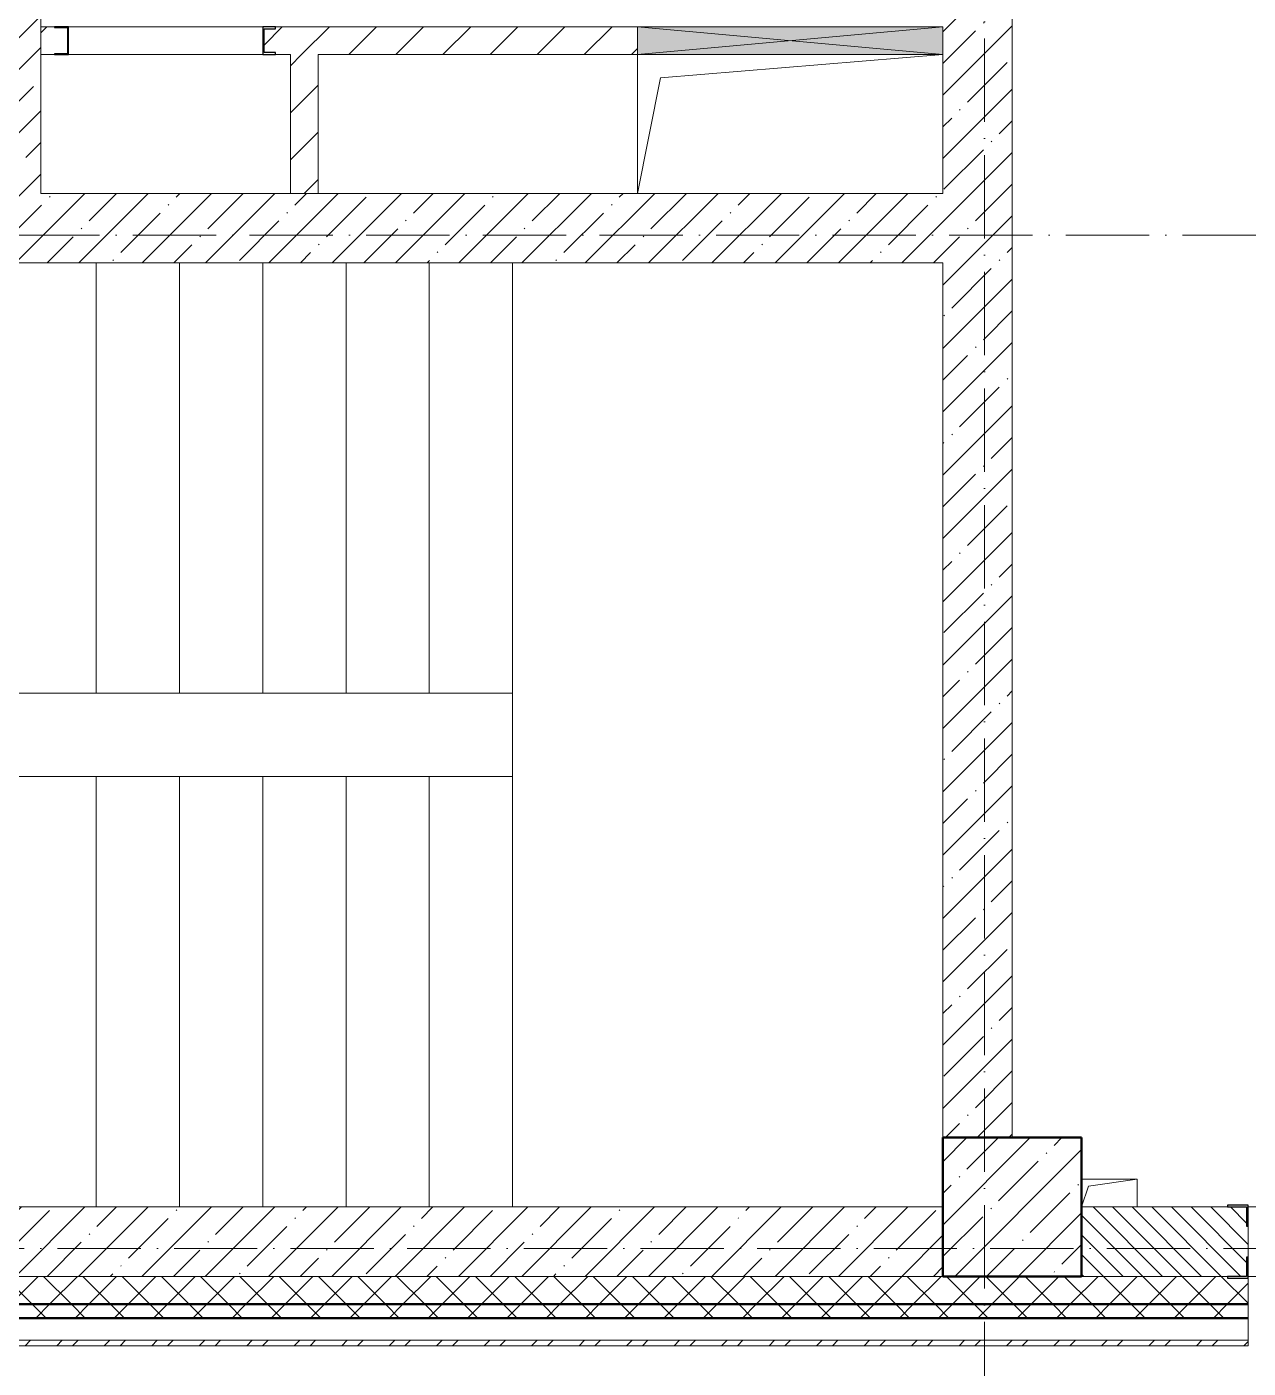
# Model space of a CAD drawing. Header units: millimetres. Extents: x 2294 to 908349, y -83289 to 219220.
# Drawn here: x 167584 to 171984, y 3776 to 8606 of the extents above; entities that cross this region are included whole.
import ezdxf

# ---------------------------------------------------------------- set-up
doc = ezdxf.new("R2010")
doc.units = ezdxf.units.MM
doc.linetypes.add('50_200_ШТРИХ_1Т_ш5_п1_п1_', pattern=[700, 500, -100, 0, -100])
for name, color, linetype, lineweight in [('A-DETL-GENF-OTLN', 7, 'Continuous', 9), ('A-FLOR-____-OTLN', 7, 'Continuous', 9), ('A-GENM-____-MCUT', 7, 'Continuous', 25), ('A-GENM-____-OTLN', 7, 'Continuous', 9), ('A-GENM-____-OTLN-1', 7, 'Continuous', 25), ('A-GLAZ-____-OTLN', 7, 'Continuous', 9), ('A-WALL-____-MCUT-1', 7, 'Continuous', 9), ('A-WALL-____-MCUT-2', 7, 'Continuous', 50), ('A-WALL-____-MCUT-3', 7, 'Continuous', 9), ('A-WALL-____-OTLN', 7, 'Continuous', 9), ('A-WALL-____-PATT-1', 7, 'Continuous', 9), ('A-WALL-FNSH-MCUT-1', 7, 'Continuous', 9), ('I-WALL-____-OTLN', 7, 'Continuous', 9), ('S-COLS-____-MCUT', 7, 'Continuous', 50), ('S-COLS-____-OTLN', 7, 'Continuous', 9), ('S-GRID-____-OTLN-1', 7, '50_200_ШТРИХ_1Т_ш5_п1_п1_', 9), ('S-STRS-____-OTLN-1', 7, 'Continuous', 9)]:
    doc.layers.add(name, color=color, linetype=linetype, lineweight=lineweight)
pattern_1 = [(45, (165583.5, 6025.28), (-114.0493, 114.0493), []), (45, (165697.56, 6025.28), (-114.0493, 114.0493), [201.612, -40.322, 3.353, -36.97])]
pattern_2 = [(45, (165583.51, 6025.28), (-70.71068, 70.71068), []), (135, (165583.51, 6025.28), (-70.71068, -70.71068), [])]
pattern_3 = [(45, (165583.51, 6025.28), (-84.8528, 84.8528), [])]

# ---------------------------------------------------------------- blocks, each defined once
blk = doc.blocks.new('3osi')
at = {"layer": 'S-GRID-____-OTLN-1', "color": 251, "ltscale": 0.6, "true_color": 0x636466}
for p, q in [((171033.5, 1542.7), (171033.5, 55906.2)), ((269510, 7856.3), (160914.7, 7856.3)), ((269657.9, 4206.3), (160914.7, 4206.3))]:
    blk.add_line(p, q, dxfattribs=at)
blk = doc.blocks.new('BSC_Колонна _Прямоугольная - 500х500-V103-АР1_План отверстий 3 этажа в осях 1-64_А-ГГ')
at = {"layer": 'S-COLS-____-OTLN'}
h = blk.add_hatch(dxfattribs=at)
h.set_pattern_fill('FP_126', color=256, style=0, pattern_type=2)
h.set_pattern_definition([(45, (-5550, 1668.96), (-114.0493, 114.0493), []), (45, (-5435.95, 1668.96), (-114.0493, 114.0493), [201.613, -40.323, 3.353, -36.97])])
h.paths.add_polyline_path([(-250, -250), (250, -250), (250, 250), (-250, 250)], flags=0)
at = {"layer": 'S-COLS-____-MCUT'}
for p, q in [((250, 250), (-250, 250)), ((-250, 250), (-250, -250)), ((250, -250), (250, 250)), ((-250, -250), (250, -250))]:
    blk.add_line(p, q, dxfattribs=at)
blk = doc.blocks.new('Фахверк_СКБ_Уголок - 250_2700-27497298-АР1_План отверстий 3 этажа в осях 1-64_А-ГГ')
at = {"layer": 'A-GENM-____-MCUT'}
for p, q in [((200, 181), (125, 181)), ((125, 181), (125, 106)), ((131, 106), (131, 175)), ((131, 175), (200, 175)), ((200, 175), (200, 181)), ((125, 106), (131, 106)), ((131, -6), (125, -6)), ((125, -6), (125, -81)), ((131, -75), (131, -6)), ((125, -81), (200, -81)), ((200, -75), (131, -75)), ((200, -81), (200, -75))]:
    blk.add_line(p, q, dxfattribs=at)
blk = doc.blocks.new('154_Фахверк_СКБ_Швеллер - Тип_100_3960_зеркало-28515619-АР1_План отверстий 3 этажа в осях 1-64_А-ГГ')
at = {"layer": 'A-GENM-____-MCUT'}
for p, q in [((175, 50), (125, 50)), ((125, 50), (125, -50)), ((175, 47), (175, 50)), ((128, 47), (175, 47)), ((128, -47), (128, 47)), ((175, -47), (128, -47)), ((175, -50), (175, -47)), ((125, -50), (175, -50))]:
    blk.add_line(p, q, dxfattribs=at)
blk = doc.blocks.new('154_Стойка_СКБ_Швеллер - СМ-2180_100-28318692-АР1_План отверстий 3 этажа в осях 1-64_А-ГГ')
at = {"layer": 'A-GENM-____-MCUT'}
for p, q in [((171, 50), (125, 50)), ((125, 50), (125, -50)), ((171, 42.4), (171, 50)), ((129.5, 42.4), (171, 42.4)), ((129.5, -42.4), (129.5, 42.4)), ((171, -42.4), (129.5, -42.4)), ((171, -50), (171, -42.4)), ((125, -50), (171, -50))]:
    blk.add_line(p, q, dxfattribs=at)
blk = doc.blocks.new('AR_Отверстие прямоугольное _в плите_ - AR_Отверстие прямоугольное _в плите_-30510746-АР1_План отверстий 3 этажа в осях 1-64_А-ГГ')
at = {"layer": 'A-GENM-____-OTLN'}
for p, q in [((100, 50), (-100, 50)), ((-75, 25), (100, 50)), ((100, -50), (100, 50)), ((-100, -50), (-75, 25))]:
    blk.add_line(p, q, dxfattribs=at)
blk = doc.blocks.new('AR_Отверстие прямоугольное _в плите_ - AR_Отверстие прямоугольное _в плите_-V211-АР1_План отверстий 3 этажа в осях 1-64_А-ГГ')
at = {"layer": 'A-GENM-____-OTLN'}
for p, q in [((-550, 250), (-550, -250)), ((-466.7, 166.7), (550, 250)), ((-550, -250), (-466.7, 166.7))]:
    blk.add_line(p, q, dxfattribs=at)
blk = doc.blocks.new('AR_Отверстие прямоугольное _в стене_ - AR_Отверстие прямоугольное _в стене__ОВ-36916333-АР1_План отверстий 3 этажа в осях 1-64_А-ГГ')
at = {"layer": 'A-GLAZ-____-OTLN'}
blk.add_hatch(color=256, dxfattribs=at).paths.add_polyline_path([(-90.5, -50), (550, -50), (550, 50), (-550, 50), (-550, -50)], flags=0)
at = {"layer": 'A-DETL-GENF-OTLN'}
for p, q in [((-550, -50), (-550, 50)), ((-550, 50), (550, 50)), ((550, 50), (-550, -50)), ((-550, 50), (550, -50)), ((550, 50), (-550, 50)), ((-550, 50), (-550, -50)), ((550, 50), (550, -50)), ((550, -50), (550, 50)), ((550, -50), (-550, -50)), ((-550, -50), (550, -50))]:
    blk.add_line(p, q, dxfattribs=at)
blk = doc.blocks.new('3floor')
at = {"layer": 'A-WALL-____-PATT-1'}
h = blk.add_hatch(dxfattribs=at)
h.set_pattern_fill('FP_38', color=256, style=0, pattern_type=2)
h.set_pattern_definition(pattern_1)
h.paths.add_polyline_path([(171133.5, 8006.3), (171133.5, 11606.3), (170883.5, 11606.3), (170883.5, 8006.3)], flags=0)
h = blk.add_hatch(dxfattribs=at)
h.set_pattern_fill('FP_38', color=256, style=0, pattern_type=2)
h.set_pattern_definition(pattern_1)
h.paths.add_polyline_path([(167383.5, 8006.3), (167633.5, 8006.3), (167633.5, 9056.3), (167383.5, 9056.3), (167383.5, 8479.4)], flags=0)
h.paths.add_polyline_path([(167633.5, 10406.3), (167633.5, 10706.3), (167383.5, 10706.3), (167383.5, 10406.3)], flags=0)
h = blk.add_hatch(dxfattribs=at)
h.set_pattern_fill('FP_4', color=256, style=0, pattern_type=2)
h.set_pattern_definition(pattern_3)
h.paths.add_polyline_path([(168533.5, 8506.3), (169783.5, 8506.3), (169783.5, 8606.3), (168479.5, 8606.3), (168479.5, 8598.7), (168438, 8598.7), (168438, 8513.9), (168479.5, 8513.9), (168479.5, 8506.3)], flags=0)
h.paths.add_polyline_path([(167633.5, 8506.3), (167683.5, 8506.3), (167683.5, 8509.3), (167730.5, 8509.3), (167730.5, 8603.3), (167683.5, 8603.3), (167683.5, 8606.3), (167633.5, 8606.3), (167633.5, 8509.3)], flags=0)
h = blk.add_hatch(dxfattribs=at)
h.set_pattern_fill('FP_4', color=256, style=0, pattern_type=2)
h.set_pattern_definition(pattern_3)
h.paths.add_polyline_path([(168633.5, 8006.3), (168633.5, 8506.3), (168533.5, 8506.3), (168533.5, 8006.3)], flags=0)
h = blk.add_hatch(dxfattribs=at)
h.set_pattern_fill('FP_38', color=256, style=0, pattern_type=2)
h.set_pattern_definition(pattern_1)
h.paths.add_polyline_path([(170883.5, 7756.3), (171133.5, 7756.3), (171133.5, 8006.3), (165683.5, 8006.3), (165683.5, 7756.3), (169104.8, 7756.3)], flags=0)
h = blk.add_hatch(dxfattribs=at)
h.set_pattern_fill('FP_38', color=256, style=0, pattern_type=2)
h.set_pattern_definition(pattern_1)
h.paths.add_polyline_path([(171133.5, 4606.3), (171133.5, 7756.3), (170883.5, 7756.3), (170883.5, 4606.3)], flags=0)
h = blk.add_hatch(dxfattribs=at)
h.set_pattern_fill('FP_38', color=256, style=0, pattern_type=2)
h.set_pattern_definition(pattern_1)
h.paths.add_polyline_path([(170883.5, 4106.3), (170883.5, 4356.3), (163383.5, 4356.3), (163383.5, 4106.3), (170872.2, 4106.3)], flags=0)
h = blk.add_hatch(dxfattribs=at)
h.set_pattern_fill('FP_6', color=256, style=0, pattern_type=2)
h.set_pattern_definition([(135, (165583.507, 6025.276), (-35.35534, -35.35534), [])])
h.paths.add_polyline_path([(175983.5, 4106.3), (175983.5, 4356.3), (172989.5, 4356.3), (172989.5, 4287.3), (172983.5, 4287.3), (172983.5, 4175.3), (172989.5, 4175.3), (172989.5, 4106.3), (174407.2, 4106.3)], flags=0)
h.paths.add_polyline_path([(171756, 4106.3), (171977.5, 4106.3), (171977.5, 4175.3), (171983.5, 4175.3), (171983.5, 4287.3), (171977.5, 4287.3), (171977.5, 4356.3), (171383.5, 4356.3), (171383.5, 4106.3)], flags=0)
h = blk.add_hatch(dxfattribs=at)
h.set_pattern_fill('FP_1', color=256, style=0, pattern_type=2)
h.set_pattern_definition(pattern_2)
h.paths.add_polyline_path([(266333.5, 4006.3), (266833.5, 4006.3), (266833.5, 4106.3), (257808.5, 4106.3), (257808.5, 4100.3), (257733.5, 4100.3), (257733.5, 4006.3), (266315.3, 4006.3)], flags=0)
h.paths.add_polyline_path([(254826.8, 4006.3), (255933.5, 4006.3), (255933.5, 4100.3), (255858.5, 4100.3), (255858.5, 4106.3), (247983.5, 4106.3), (247983.5, 4006.3), (254583.5, 4006.3)], flags=0)
h.paths.add_polyline_path([(246983.5, 4006.3), (246983.5, 4106.3), (245858.5, 4106.3), (245858.5, 4100.3), (245783.5, 4100.3), (245783.5, 4006.3), (246873.2, 4006.3)], flags=0)
h.paths.add_polyline_path([(243983.5, 4006.3), (243983.5, 4100.3), (243908.5, 4100.3), (243908.5, 4106.3), (242858.5, 4106.3), (242858.5, 4100.3), (242783.5, 4100.3), (242783.5, 4006.3), (243338.3, 4006.3)], flags=0)
h.paths.add_polyline_path([(240983.5, 4006.3), (240983.5, 4106.3), (239858.5, 4106.3), (239858.5, 4100.3), (239783.5, 4100.3), (239783.5, 4006.3), (239858.5, 4006.3)], flags=0)
h.paths.add_polyline_path([(236583.5, 4006.3), (237983.5, 4006.3), (237983.5, 4106.3), (236658.5, 4106.3), (236658.5, 4100.3), (236583.5, 4100.3)], flags=0)
h.paths.add_polyline_path([(234500.9, 4006.3), (234783.5, 4006.3), (234783.5, 4100.3), (234708.5, 4100.3), (234708.5, 4106.3), (233658.5, 4106.3), (233658.5, 4100.3), (233583.5, 4100.3), (233583.5, 4006.3), (233617.2, 4006.3)], flags=0)
h.paths.add_polyline_path([(231783.5, 4006.3), (231783.5, 4106.3), (230658.5, 4106.3), (230658.5, 4100.3), (230583.5, 4100.3), (230583.5, 4006.3), (230658.5, 4006.3)], flags=0)
h.paths.add_polyline_path([(228433.5, 4006.3), (228783.5, 4006.3), (228783.5, 4100.3), (228708.5, 4100.3), (228708.5, 4106.3), (227658.5, 4106.3), (227658.5, 4100.3), (227583.5, 4100.3), (227583.5, 4006.3), (228314.8, 4006.3)], flags=0)
h.paths.add_polyline_path([(225783.5, 4006.3), (225783.5, 4100.3), (225708.5, 4100.3), (225708.5, 4106.3), (224658.5, 4106.3), (224658.5, 4100.3), (224583.5, 4100.3), (224583.5, 4006.3), (225663.6, 4006.3)], flags=0)
h.paths.add_polyline_path([(222783.5, 4006.3), (222783.5, 4100.3), (222708.5, 4100.3), (222708.5, 4106.3), (221658.5, 4106.3), (221658.5, 4100.3), (221583.5, 4100.3), (221583.5, 4006.3), (222128.7, 4006.3)], flags=0)
h.paths.add_polyline_path([(218593.8, 4006.3), (219783.5, 4006.3), (219783.5, 4100.3), (219708.5, 4100.3), (219708.5, 4106.3), (218658.5, 4106.3), (218658.5, 4100.3), (218583.5, 4100.3), (218583.5, 4006.3), (218589.5, 4006.3)], flags=0)
h.paths.add_polyline_path([(215583.5, 4006.3), (216783.5, 4006.3), (216783.5, 4100.3), (216708.5, 4100.3), (216708.5, 4106.3), (215658.5, 4106.3), (215658.5, 4100.3), (215583.5, 4100.3)], flags=0)
h.paths.add_polyline_path([(210640.2, 4006.3), (210783.5, 4006.3), (210783.5, 4100.3), (210708.5, 4100.3), (210708.5, 4106.3), (209658.5, 4106.3), (209658.5, 4100.3), (209583.5, 4100.3), (209583.5, 4006.3), (210433.5, 4006.3)], flags=0)
h.paths.add_polyline_path([(207783.5, 4006.3), (207783.5, 4100.3), (207708.5, 4100.3), (207708.5, 4106.3), (206658.5, 4106.3), (206658.5, 4100.3), (206583.5, 4100.3), (206583.5, 4006.3), (207777.5, 4006.3)], flags=0)
h.paths.add_polyline_path([(204454, 4006.3), (204783.5, 4006.3), (204783.5, 4100.3), (204708.5, 4101), (204708.5, 4106.3), (203383.5, 4106.3), (203383.5, 4006.3)], flags=0)
h.paths.add_polyline_path([(200919.1, 4006.3), (201583.5, 4006.3), (201583.5, 4100.3), (201508.5, 4100.3), (201508.5, 4106.3), (200383.5, 4106.3), (200383.5, 4006.3)], flags=0)
h.paths.add_polyline_path([(198583.5, 4006.3), (198583.5, 4100.3), (198508.5, 4100.3), (198508.5, 4106.3), (197458.5, 4106.3), (197458.5, 4100.3), (197383.5, 4100.3), (197384.2, 4006.3), (198577.5, 4006.3)], flags=0)
h.paths.add_polyline_path([(195583.5, 4006.3), (195583.5, 4100.3), (195508.5, 4100.3), (195508.5, 4106.3), (194383.5, 4106.3), (194383.5, 4006.3), (194733, 4006.3)], flags=0)
h.paths.add_polyline_path([(192583.5, 4006.3), (192583.5, 4100.3), (192508.5, 4100.3), (192508.5, 4106.3), (191383.5, 4106.3), (191383.5, 4006.3), (192081.8, 4006.3)], flags=0)
h.paths.add_polyline_path([(189583.5, 4006.3), (189583.5, 4100.3), (189508.5, 4100.3), (189508.5, 4106.3), (188458.5, 4106.3), (188458.5, 4100.3), (188383.5, 4100.3), (188383.5, 4006.3), (188546.9, 4006.3)], flags=0)
h.paths.add_polyline_path([(179709.5, 4006.3), (180583.5, 4006.3), (180583.5, 4100.3), (180508.5, 4100.3), (180508.5, 4106.3), (179458.5, 4106.3), (179458.5, 4100.3), (179383.5, 4100.3), (179383.5, 4006.3)], flags=0)
h.paths.add_polyline_path([(177942.1, 4006.3), (178383.5, 4006.3), (178383.5, 4100.3), (178308.5, 4100.3), (178308.5, 4106.3), (173058.5, 4106.3), (173058.5, 4100.3), (172983.5, 4100.3), (172983.5, 4006.3), (176483.5, 4006.3)], flags=0)
h.paths.add_polyline_path([(170872.2, 4006.3), (171983.5, 4006.3), (171983.5, 4100.3), (171908.5, 4100.3), (171908.5, 4106.3), (163133.5, 4106.3), (163133.5, 4006.3), (169104.8, 4006.3)], flags=0)
h = blk.add_hatch(dxfattribs=at)
h.set_pattern_fill('FP_1', color=256, style=0, pattern_type=2)
h.set_pattern_definition(pattern_2)
h.paths.add_polyline_path([(266833.5, 3956.3), (266933.5, 3956.3), (266933.5, 4006.3), (257733.5, 4006.3), (257733.5, 3956.3), (266315.3, 3956.3)], flags=0)
h.paths.add_polyline_path([(254826.8, 3956.3), (255933.5, 3956.3), (255933.5, 4006.3), (247983.5, 4006.3), (247983.5, 3956.3), (253943, 3956.3)], flags=0)
h.paths.add_polyline_path([(246873.2, 3956.3), (246983.5, 3956.3), (246983.5, 4006.3), (245783.5, 4006.3), (245783.5, 3956.3), (245989.5, 3956.3)], flags=0)
h.paths.add_polyline_path([(242783.5, 3956.3), (243983.5, 3956.3), (243983.5, 4006.3), (242783.5, 4006.3)], flags=0)
h.paths.add_polyline_path([(239803.3, 3956.3), (240983.5, 3956.3), (240983.5, 4006.3), (239783.5, 4006.3), (239783.5, 3956.3)], flags=0)
h.paths.add_polyline_path([(237983.5, 3956.3), (237983.5, 4006.3), (236583.5, 4006.3), (236583.5, 3956.3), (237152.1, 3956.3)], flags=0)
h.paths.add_polyline_path([(234783.5, 3956.3), (234783.5, 4006.3), (233583.5, 4006.3), (233583.5, 3956.3), (234500.9, 3956.3)], flags=0)
h.paths.add_polyline_path([(231783.5, 3956.3), (231783.5, 4006.3), (230583.5, 4006.3), (230583.5, 3956.3)], flags=0)
h.paths.add_polyline_path([(228783.5, 3956.3), (228783.5, 4006.3), (227583.5, 4006.3), (227583.5, 3956.3), (228314.8, 3956.3)], flags=0)
h.paths.add_polyline_path([(224583.5, 3956.3), (225783.5, 3956.3), (225783.5, 4006.3), (224583.5, 4006.3)], flags=0)
h.paths.add_polyline_path([(221583.5, 3956.3), (222783.5, 3956.3), (222783.5, 4006.3), (221583.5, 4006.3)], flags=0)
h.paths.add_polyline_path([(218593.8, 3956.3), (219783.5, 3956.3), (219783.5, 4006.3), (218583.5, 4006.3), (218583.5, 3956.3)], flags=0)
h.paths.add_polyline_path([(216783.5, 3956.3), (216783.5, 4006.3), (215583.5, 4006.3), (215583.5, 3956.3), (215942.6, 3956.3)], flags=0)
h.paths.add_polyline_path([(210640.2, 3956.3), (210783.5, 3956.3), (210783.5, 4006.3), (209583.5, 4006.3), (209583.5, 3956.3), (209756.4, 3956.3)], flags=0)
h.paths.add_polyline_path([(207783.5, 3956.3), (207783.5, 4006.3), (206583.5, 4006.3), (206583.5, 3956.3), (207105.2, 3956.3)], flags=0)
h.paths.add_polyline_path([(204454, 3956.3), (204783.5, 3956.3), (204783.5, 4006.3), (203383.5, 4006.3), (203383.5, 3956.3)], flags=0)
h.paths.add_polyline_path([(201583.5, 3956.3), (201583.5, 4006.3), (200383.5, 4006.3), (200383.5, 3956.3), (200919.1, 3956.3)], flags=0)
h.paths.add_polyline_path([(198583.5, 3956.3), (198583.5, 4006.3), (197383.5, 4006.3), (197384.2, 3956.3)], flags=0)
h.paths.add_polyline_path([(195583.5, 3956.3), (195583.5, 4006.3), (194383.5, 4006.3), (194383.5, 3956.3), (194733, 3956.3)], flags=0)
h.paths.add_polyline_path([(192583.5, 3956.3), (192583.5, 4006.3), (191383.5, 4006.3), (191383.5, 3956.3), (192081.8, 3956.3)], flags=0)
h.paths.add_polyline_path([(188546.9, 3956.3), (189583.5, 3956.3), (189583.5, 4006.3), (188383.5, 4006.3), (188383.5, 3956.3)], flags=0)
h.paths.add_polyline_path([(179383.5, 3956.3), (180583.5, 3956.3), (180583.5, 4006.3), (179383.5, 4006.3)], flags=0)
h.paths.add_polyline_path([(178383.5, 3956.3), (178383.5, 4006.3), (172983.5, 4006.3), (172983.5, 3956.3), (177942.1, 3956.3)], flags=0)
h.paths.add_polyline_path([(171756, 3956.3), (171983.5, 3956.3), (171983.5, 4006.3), (163033.5, 4006.3), (163033.5, 3956.3), (170872.2, 3956.3)], flags=0)
h = blk.add_hatch(dxfattribs=at)
h.set_pattern_fill('FP_3', color=256, style=0, pattern_type=2)
h.set_pattern_definition([(45, (165583.51, 6025.28), (-85.5366, 85.5366), []), (45, (165640.53, 6025.28), (-85.5366, 85.5366), [])])
h.paths.add_polyline_path([(203898.5, 3856.3), (203898.5, 3876.3), (203384.5, 3876.3), (203384.5, 3856.3)], flags=0)
h.paths.add_polyline_path([(201583.5, 3856.3), (201583.5, 3876.3), (200383.5, 3876.3), (200383.5, 3856.3), (200919.1, 3856.3)], flags=0)
h.paths.add_polyline_path([(198583.5, 3856.3), (198583.5, 3876.3), (197384.5, 3876.3), (197384.5, 3856.3)], flags=0)
h.paths.add_polyline_path([(195583.5, 3856.3), (195583.5, 3876.3), (194383.5, 3876.3), (194383.5, 3856.3), (194733, 3856.3)], flags=0)
h.paths.add_polyline_path([(192081.8, 3856.3), (192583.5, 3856.3), (192583.5, 3876.3), (191384.5, 3876.3), (191384.5, 3856.3)], flags=0)
h.paths.add_polyline_path([(189583.5, 3856.3), (189583.5, 3876.3), (188383.5, 3876.3), (188383.5, 3856.3), (188546.9, 3856.3)], flags=0)
h.paths.add_polyline_path([(179709.5, 3856.3), (180583.5, 3856.3), (180583.5, 3876.3), (179383.5, 3876.3), (179383.5, 3856.3)], flags=0)
h.paths.add_polyline_path([(178383.5, 3856.3), (178383.5, 3876.3), (172983.5, 3876.3), (172983.5, 3856.3), (177942.1, 3856.3)], flags=0)
h.paths.add_polyline_path([(171756, 3856.3), (171983.5, 3856.3), (171983.5, 3876.3), (162903.5, 3876.3), (162903.5, 3856.3), (170872.2, 3856.3)], flags=0)
at = {"layer": 'A-FLOR-____-OTLN'}
blk.add_line((169783.5, 8006.3), (169783.5, 8506.3), dxfattribs=at)
at = {"layer": 'A-WALL-____-MCUT-1'}
for p, q in [((171133.5, 4606.3), (171133.5, 11606.3)), ((167633.5, 8006.3), (167633.5, 9056.3)), ((170883.5, 8506.3), (170883.5, 8006.3)), ((170883.5, 8006.3), (167633.5, 8006.3)), ((165433.5, 7756.3), (170883.5, 7756.3)), ((170883.5, 7756.3), (170883.5, 4606.3)), ((170883.5, 4356.3), (163383.5, 4356.3)), ((163133.5, 4106.3), (170883.5, 4106.3))]:
    blk.add_line(p, q, dxfattribs=at)
at = {"layer": 'A-WALL-____-MCUT-2'}
for p, q in [((163033.5, 4006.3), (171983.5, 4006.3)), ((162983.5, 3956.3), (171983.5, 3956.3))]:
    blk.add_line(p, q, dxfattribs=at)
at = {"layer": 'A-WALL-____-MCUT-3'}
for p, q in [((171908.5, 4356.3), (171383.5, 4356.3)), ((171983.5, 4175.3), (171983.5, 4287.3)), ((170883.5, 4106.3), (163133.5, 4106.3)), ((171383.5, 4106.3), (171908.5, 4106.3)), ((171908.5, 4106.3), (171383.5, 4106.3)), ((171983.5, 3876.3), (171983.5, 4100.3)), ((163133.5, 3876.3), (171983.5, 3876.3))]:
    blk.add_line(p, q, dxfattribs=at)
at = {"layer": 'A-WALL-____-OTLN'}
for p, q in [((171983.5, 4356.3), (172983.5, 4356.3)), ((171983.5, 4106.3), (172983.5, 4106.3)), ((172983.5, 4106.3), (171983.5, 4106.3))]:
    blk.add_line(p, q, dxfattribs=at)
at = {"layer": 'A-WALL-FNSH-MCUT-1'}
for p, q in [((167683.5, 8606.3), (167633.5, 8606.3)), ((169783.5, 8606.3), (168479.5, 8606.3)), ((167633.5, 8506.3), (167683.5, 8506.3)), ((168479.5, 8506.3), (168533.5, 8506.3)), ((168533.5, 8506.3), (168533.5, 8006.3)), ((168633.5, 8506.3), (169783.5, 8506.3)), ((168633.5, 8006.3), (168633.5, 8506.3)), ((168533.5, 8006.3), (168633.5, 8006.3)), ((171983.5, 3876.3), (162903.5, 3876.3)), ((171983.5, 3856.3), (171983.5, 3876.3)), ((162883.5, 3856.3), (171983.5, 3856.3))]:
    blk.add_line(p, q, dxfattribs=at)
at = {"layer": 'I-WALL-____-OTLN'}
for p, q in [((167733.5, 8606.3), (168433.5, 8606.3)), ((168433.5, 8506.3), (167733.5, 8506.3))]:
    blk.add_line(p, q, dxfattribs=at)
at = {"layer": 'S-STRS-____-OTLN-1'}
for p, q in [((167833.5, 7756.3), (167833.5, 6206.3)), ((167833.5, 7756.3), (167833.5, 6206.3)), ((168133.5, 7756.3), (168133.5, 6206.3)), ((168133.5, 7756.3), (168133.5, 6206.3)), ((168433.5, 7756.3), (168433.5, 6206.3)), ((168433.5, 7756.3), (168433.5, 6206.3)), ((168733.5, 7756.3), (168733.5, 6206.3)), ((168733.5, 7756.3), (168733.5, 6206.3)), ((169033.5, 7756.3), (169033.5, 6206.3)), ((169033.5, 7756.3), (169033.5, 6206.3)), ((169333.5, 7756.3), (169333.5, 6206.3)), ((169333.5, 7756.3), (169333.5, 6206.3)), ((167533.5, 6206.3), (167833.5, 6206.3)), ((167833.5, 6206.3), (168133.5, 6206.3)), ((168133.5, 6206.3), (168433.5, 6206.3)), ((168433.5, 6206.3), (168733.5, 6206.3)), ((168733.5, 6206.3), (169033.5, 6206.3)), ((169033.5, 6206.3), (169333.5, 6206.3)), ((169333.5, 6206.3), (169333.5, 5906.3)), ((167833.5, 5906.3), (167533.5, 5906.3)), ((168133.5, 5906.3), (167833.5, 5906.3)), ((167833.5, 4356.3), (167833.5, 5906.3)), ((167833.5, 4356.3), (167833.5, 5906.3)), ((168433.5, 5906.3), (168133.5, 5906.3)), ((168133.5, 4356.3), (168133.5, 5906.3)), ((168133.5, 4356.3), (168133.5, 5906.3)), ((168733.5, 5906.3), (168433.5, 5906.3)), ((168433.5, 4356.3), (168433.5, 5906.3)), ((168433.5, 4356.3), (168433.5, 5906.3)), ((169033.5, 5906.3), (168733.5, 5906.3)), ((168733.5, 4356.3), (168733.5, 5906.3)), ((168733.5, 4356.3), (168733.5, 5906.3)), ((169333.5, 5906.3), (169033.5, 5906.3)), ((169033.5, 4356.3), (169033.5, 5906.3)), ((169033.5, 4356.3), (169033.5, 5906.3)), ((169333.5, 4356.3), (169333.5, 5906.3)), ((169333.5, 4356.3), (169333.5, 5906.3))]:
    blk.add_line(p, q, dxfattribs=at)
at = {"layer": 'A-GENM-____-OTLN'}
for name, p in [('AR_Отверстие прямоугольное _в плите_ - AR_Отверстие прямоугольное _в плите_-V211-АР1_План отверстий 3 этажа в осях 1-64_А-ГГ', (170333.5, 8256.3)), ('AR_Отверстие прямоугольное _в плите_ - AR_Отверстие прямоугольное _в плите_-30510746-АР1_План отверстий 3 этажа в осях 1-64_А-ГГ', (171483.5, 4406.3))]:
    blk.add_blockref(name, p, dxfattribs=at)
at = {"layer": 'A-GENM-____-OTLN-1', "rotation": 180}
for name, p in [('154_Фахверк_СКБ_Швеллер - Тип_100_3960_зеркало-28515619-АР1_План отверстий 3 этажа в осях 1-64_А-ГГ', (167858.5, 8556.3)), ('Фахверк_СКБ_Уголок - 250_2700-27497298-АР1_План отверстий 3 этажа в осях 1-64_А-ГГ', (172108.5, 4281.3))]:
    blk.add_blockref(name, p, dxfattribs=at)
at = {"layer": 'A-GENM-____-OTLN-1'}
blk.add_blockref('154_Стойка_СКБ_Швеллер - СМ-2180_100-28318692-АР1_План отверстий 3 этажа в осях 1-64_А-ГГ', (168308.5, 8556.3), dxfattribs=at)
at = {"layer": 'A-GLAZ-____-OTLN'}
blk.add_blockref('AR_Отверстие прямоугольное _в стене_ - AR_Отверстие прямоугольное _в стене__ОВ-36916333-АР1_План отверстий 3 этажа в осях 1-64_А-ГГ', (170333.5, 8556.3), dxfattribs=at)
at = {"layer": 'S-COLS-____-OTLN'}
blk.add_blockref('BSC_Колонна _Прямоугольная - 500х500-V103-АР1_План отверстий 3 этажа в осях 1-64_А-ГГ', (171133.5, 4356.3), dxfattribs=at)

msp = doc.modelspace()

# ---------------------------------------------------------------- block references
for name in ['3osi', '3floor']:
    msp.add_blockref(name, (0, 0))

doc.saveas('drawing.dxf')
